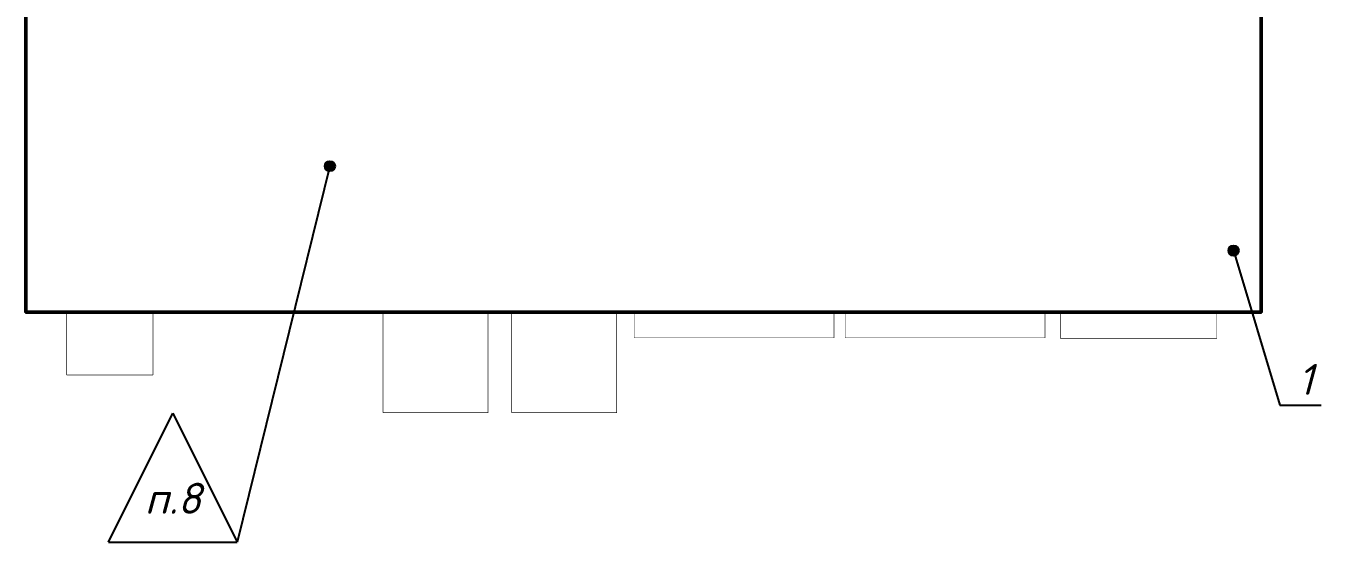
# Model space of a CAD drawing. Header units: millimetres. Extents: x 0 to 594, y 0 to 420.
# Drawn here: x 310 to 435.8, y 187.7 to 237.8 of the extents above; entities that cross this region are included whole.
import ezdxf

# ---------------------------------------------------------------- set-up
doc = ezdxf.new("R2010")
doc.units = ezdxf.units.MM
doc.header["$LTSCALE"] = 0.5
doc.layers.add('KeepOutLayer', color=6, linetype='Continuous')
doc.layers.add('Mechanical15', color=82, linetype='Continuous')
doc.styles.get("Standard").update_dxf_attribs({"font": 'isocpeui.ttf', "height": 2.5})

msp = doc.modelspace()

# ---------------------------------------------------------------- hatches: boundary and pattern name
h = msp.add_hatch(color=256)
h.dxf.hatch_style = 1
edge = h.paths.add_edge_path()
edge.add_arc((339.53, 224.17), 0.5, 0, 360)
h = msp.add_hatch(color=256)
h.dxf.hatch_style = 1
edge = h.paths.add_edge_path()
edge.add_arc((427.33, 215.97), 0.5, 0, 360)

# ---------------------------------------------------------------- linework, layer by layer
for p, q in [((339.53, 224.17), (330.53, 187.67)), ((427.33, 215.97), (431.83, 200.97)), ((318.03, 187.67), (324.28, 200.17)), ((324.28, 200.17), (330.53, 187.67)), ((431.83, 200.97), (435.83, 200.97)), ((318.03, 187.67), (330.53, 187.67))]:
    msp.add_line(p, q)
for centre in [(339.53, 224.17), (427.33, 215.97)]:
    msp.add_circle(centre, 0.5)
at = {"layer": 'KeepOutLayer', "linetype": 'Continuous', "lineweight": 50}
for p, q in [((310, 210), (310, 330)), ((430, 210), (430, 330)), ((430, 210), (310, 210))]:
    msp.add_line(p, q, dxfattribs=at)
for centre, start, end in [((310, 210), 180, 0), ((310, 210), 0, 180), ((310, 210), 180, 0), ((310, 210), 0, 180), ((430, 210), 180, 0), ((430, 210), 0, 180), ((430, 210), 180, 0), ((430, 210), 0, 180)]:
    msp.add_arc(centre, 0.0025, start, end, dxfattribs=at)
at = {"layer": 'Mechanical15', "linetype": 'Continuous', "lineweight": 25, "const_width": 0.05}
for points in [[(313.95, 203.9), (313.95, 210)], [(322.35, 203.9), (322.35, 210)], [(344.7, 200.23), (344.7, 210)], [(354.9, 200.23), (354.9, 210)], [(357.2, 200.23), (357.2, 210)], [(367.4, 200.23), (367.4, 210)], [(369.1, 207.5), (369.1, 210)], [(388.5, 207.5), (388.5, 210)], [(389.6, 207.5), (389.6, 210)], [(409, 207.5), (409, 210)], [(410.5, 207.45), (410.5, 210)], [(425.7, 207.45), (425.7, 210)], [(388.5, 207.5), (369.1, 207.5)], [(409, 207.5), (389.6, 207.5)], [(425.7, 207.45), (410.5, 207.45)], [(322.35, 203.9), (313.95, 203.9)], [(354.9, 200.23), (344.7, 200.23)], [(367.4, 200.23), (357.2, 200.23)]]:
    msp.add_lwpolyline(points, dxfattribs=at)
at = {"layer": 'Mechanical15', "linetype": 'Continuous', "lineweight": 25, "const_width": 0.025}
for points in [[(369.11, 207.5, -1), (369.09, 207.5, -1)], [(369.11, 207.5, -1), (369.09, 207.5, -1)], [(388.51, 207.5, -1), (388.49, 207.5, -1)], [(388.51, 207.5, -1), (388.49, 207.5, -1)], [(389.61, 207.5, -1), (389.59, 207.5, -1)], [(389.61, 207.5, -1), (389.59, 207.5, -1)], [(409.01, 207.5, -1), (408.99, 207.5, -1)], [(409.01, 207.5, -1), (408.99, 207.5, -1)], [(410.51, 207.45, -1), (410.49, 207.45, -1)], [(410.51, 207.45, -1), (410.49, 207.45, -1)], [(425.71, 207.45, -1), (425.69, 207.45, -1)], [(425.71, 207.45, -1), (425.69, 207.45, -1)], [(313.96, 203.9, -1), (313.94, 203.9, -1)], [(313.96, 203.9, -1), (313.94, 203.9, -1)], [(322.36, 203.9, -1), (322.34, 203.9, -1)], [(322.36, 203.9, -1), (322.34, 203.9, -1)], [(344.71, 200.23, -1), (344.69, 200.23, -1)], [(344.71, 200.23, -1), (344.69, 200.23, -1)], [(354.91, 200.23, -1), (354.89, 200.23, -1)], [(354.91, 200.23, -1), (354.89, 200.23, -1)], [(357.21, 200.23, -1), (357.19, 200.23, -1)], [(357.21, 200.23, -1), (357.19, 200.23, -1)], [(367.41, 200.23, -1), (367.39, 200.23, -1)], [(367.41, 200.23, -1), (367.39, 200.23, -1)]]:
    msp.add_lwpolyline(points, format="xyb", close=True, dxfattribs=at)

# ---------------------------------------------------------------- texts
at = {"char_height": 3, "attachment_point": 5}
for s, insert in [('1', (434.33, 203.47)), ('п.8', (324.28, 191.92))]:
    msp.add_mtext(s, dxfattribs=dict(at, insert=insert))

doc.saveas('drawing.dxf')
